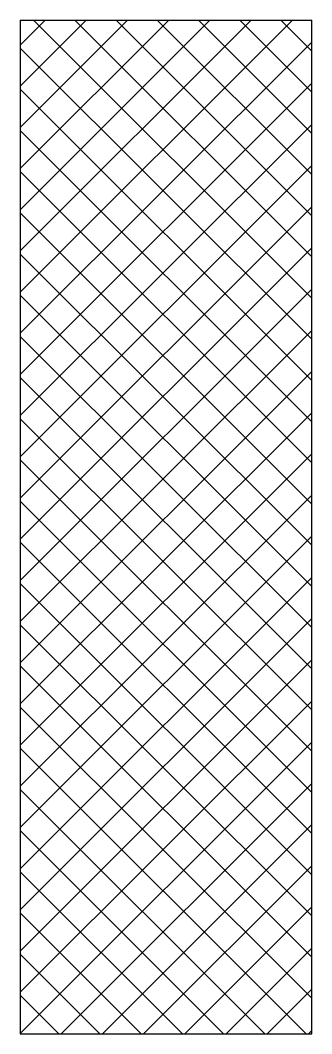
# Model space of a CAD drawing. Header units: metres. Extents: x 0 to 150, y 0 to 522.
import ezdxf

# ---------------------------------------------------------------- set-up
doc = ezdxf.new("R2010")
doc.units = ezdxf.units.M
doc.layers.add('A-DETL-GENF', color=92, linetype='Continuous', lineweight=18)

# ---------------------------------------------------------------- blocks, each defined once
blk = doc.blocks.new('22 Cellenbeton 150mm - 22 Cellenbeton 150mm-4394095-00_0 Basismaterialen')
at = {"layer": 'A-DETL-GENF', "lineweight": 13}
h = blk.add_hatch(dxfattribs=at)
h.set_pattern_fill('FP_725', color=256, style=0, pattern_type=2)
h.set_pattern_definition([(45, (9142.083, -3415.968), (-10.606602, 10.606602), []), (135, (9142.083, -3415.968), (-10.606602, -10.606602), [])])
h.paths.add_polyline_path([(150, 0), (150, 522.03), (0, 522.03), (0, 0)])
at = {"layer": 'A-DETL-GENF'}
for p, q in [((150, 522.03), (0, 522.03)), ((0, 522.03), (0, 0)), ((150, 0), (150, 522.03)), ((0, 0), (150, 0))]:
    blk.add_line(p, q, dxfattribs=at)
at = {"layer": 'A-DETL-GENF', "lineweight": 25}
for p, q in [((0, 522.03), (0, 0)), ((0, 522.03), (150, 522.03)), ((150, 0), (150, 522.03)), ((0, 0), (150, 0))]:
    blk.add_line(p, q, dxfattribs=at)

msp = doc.modelspace()

# ---------------------------------------------------------------- block references
msp.add_blockref('22 Cellenbeton 150mm - 22 Cellenbeton 150mm-4394095-00_0 Basismaterialen', (0, 0))

doc.saveas('drawing.dxf')
